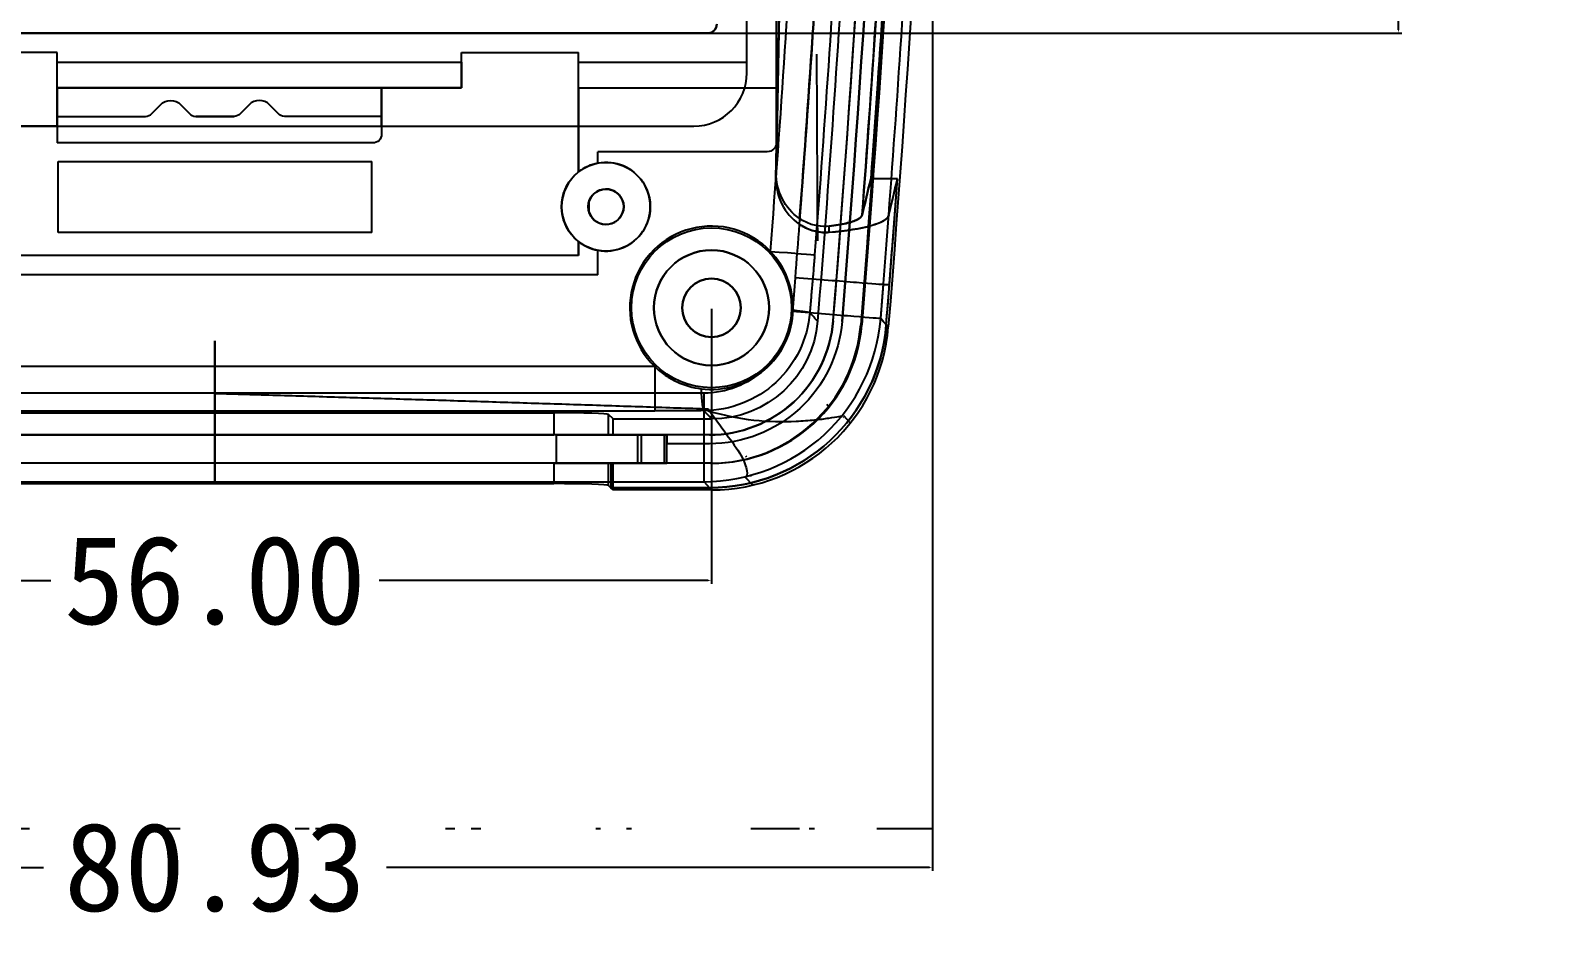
# Model space of a CAD drawing. Header units: inches. Extents: x -850 to 339, y -315 to 884.
# Drawn here: x 171.3 to 257, y -5.5 to 45 of the extents above; entities that cross this region are included whole.
import ezdxf

# ---------------------------------------------------------------- set-up
doc = ezdxf.new("R2010")
doc.units = ezdxf.units.IN
doc.header["$MEASUREMENT"] = 0
for name, color, linetype, true_color in [('200', 7, 'Continuous', 0xffffff), ('AUXIL$14', 7, 'Continuous', 0xffffff), ('AUXIL$9', 7, 'Continuous', 0xffffff), ('ORTHO$15', 7, 'Continuous', 0xffffff), ('ORTHO$2', 7, 'Continuous', 0xffffff), ('ORTHO$3', 7, 'Continuous', 0xffffff), ('ORTHO$5', 7, 'Continuous', 0xffffff), ('ORTHO$6', 7, 'Continuous', 0xffffff), ('SX$17', 7, 'Continuous', 0xffffff)]:
    doc.layers.add(name, color=color, linetype=linetype, true_color=true_color)
doc.dimstyles.get("Standard").update_dxf_attribs({"dimtxt": 5, "dimasz": 0.18, "dimexe": 0.18, "dimexo": 0.0625, "dimgap": 0.09, "dimtad": 0, "dimtih": 1, "dimtoh": 1, "dimzin": 0, "dimdsep": 46, "dimtxsty": 'Standard', "dimcen": 0.09, "dimclrt": 3, "dimadec": 0, "dimazin": 0, "dimtfac": 1, "dimtofl": 0, "dimtmove": 0, "dimatfit": 3, "dimfxl": 0, "dimtolj": 1, "dimtzin": 0, "dimarcsym": 0})
pattern_1 = [(45, (181.6946, 0), (-4.2426, 4.2426), [])]

# ---------------------------------------------------------------- blocks, each defined once
blk = doc.blocks.new('*D27')
at = {"color": 0, "lineweight": -2}
for p, q in [((153.695, 29.313), (153.695, 13.806)), ((209.695, 29.313), (209.695, 13.806)), ((153.875, 13.986), (172.438, 13.986)), ((209.515, 13.986), (190.951, 13.986))]:
    blk.add_line(p, q, dxfattribs=at)
at = {"color": 0}
for points in [[(153.875, 14.016), (153.875, 13.956), (153.695, 13.986)], [(209.515, 14.016), (209.515, 13.956), (209.695, 13.986)]]:
    blk.add_solid(points, dxfattribs=at)
at = {"layer": 'Defpoints', "color": 0}
for p in [(153.695, 29.376, -1.5), (209.695, 29.376, -1.5), (209.695, 13.986)]:
    blk.add_point(p, dxfattribs=at)
at = {"color": 3, "insert": (181.695, 13.986), "char_height": 5, "attachment_point": 5}
blk.add_mtext('\\A1;56.00', dxfattribs=at)
blk = doc.blocks.new('*D29')
at = {"color": 0, "lineweight": -2}
for p, q in [((181.632, 222.824), (116.215, 222.824)), ((116.395, 222.644), (116.395, 123.728)), ((116.395, 19.632), (116.395, 118.548)), ((181.632, 19.452), (116.215, 19.452))]:
    blk.add_line(p, q, dxfattribs=at)
at = {"color": 0}
for points in [[(116.365, 222.644), (116.425, 222.644), (116.395, 222.824)], [(116.365, 19.632), (116.425, 19.632), (116.395, 19.452)]]:
    blk.add_solid(points, dxfattribs=at)
at = {"layer": 'Defpoints', "color": 0}
for p in [(181.695, 222.824, 8.3), (116.395, 19.452), (181.695, 19.452, -10.1)]:
    blk.add_point(p, dxfattribs=at)
at = {"color": 3, "insert": (116.395, 121.138), "char_height": 5, "attachment_point": 5}
blk.add_mtext('\\A1;203.37', dxfattribs=at)
blk = doc.blocks.new('*D30')
at = {"color": 0, "lineweight": -2}
for p, q in [((141.228, 91.127), (141.228, -2.383)), ((222.162, 91.127), (222.162, -2.383)), ((141.408, -2.203), (172.021, -2.203)), ((221.982, -2.203), (191.368, -2.203))]:
    blk.add_line(p, q, dxfattribs=at)
at = {"color": 0}
for points in [[(141.408, -2.173), (141.408, -2.233), (141.228, -2.203)], [(221.982, -2.173), (221.982, -2.233), (222.162, -2.203)]]:
    blk.add_solid(points, dxfattribs=at)
at = {"layer": 'Defpoints', "color": 0}
for p in [(141.228, 91.189, 11.931), (222.162, 91.189, 11.931), (222.162, -2.203)]:
    blk.add_point(p, dxfattribs=at)
at = {"color": 3, "insert": (181.695, -2.203), "char_height": 5, "attachment_point": 5}
blk.add_mtext('\\A1;80.93', dxfattribs=at)
blk = doc.blocks.new('*D32')
at = {"color": 0, "lineweight": -2}
for p, q in [((202.807, 124.676), (248.623, 124.676)), ((248.443, 124.496), (248.443, 87.366)), ((248.443, 45.056), (248.443, 82.186)), ((206.456, 44.876), (248.623, 44.876))]:
    blk.add_line(p, q, dxfattribs=at)
at = {"color": 0}
for points in [[(248.413, 124.496), (248.473, 124.496), (248.443, 124.676)], [(248.413, 45.056), (248.473, 45.056), (248.443, 44.876)]]:
    blk.add_solid(points, dxfattribs=at)
at = {"layer": 'Defpoints', "color": 0}
for p in [(202.745, 124.676, -14.1), (206.393, 44.876, -11.5), (248.443, 44.876)]:
    blk.add_point(p, dxfattribs=at)
at = {"color": 3, "insert": (248.443, 84.776), "char_height": 5, "attachment_point": 5}
blk.add_mtext('\\A1;79.80', dxfattribs=at)

msp = doc.modelspace()

# ---------------------------------------------------------------- hatches: boundary and pattern name
at = {"layer": 'SX$17', "extrusion": (0, -1, 0)}
h = msp.add_hatch(dxfattribs=at)
h.set_pattern_fill('ANSI31', scale=6, angle=45, style=0, pattern_type=0)
h.set_pattern_definition(pattern_1)
edge = h.paths.add_edge_path(flags=0)
edge.add_spline(control_points=[(220.943, 0), (220.909, 0.993), (220.874, 1.987), (220.839, 2.98), (220.804, 3.991), (220.769, 5.001), (220.733, 6.012), (220.665, 7.973), (220.596, 9.935), (220.528, 11.896)], knot_values=[0, 0, 0, 0, 0.250501, 0.250501, 0.250501, 0.505402, 0.505402, 0.505402, 1, 1, 1, 1], degree=3, periodic=0)
edge.add_line((220.528, 11.896), (220.528, 11.886))
edge.add_spline(control_points=[(220.528, 11.886), (220.514, 12.277), (220.433, 12.672), (220.29, 13.036), (220.148, 13.401), (219.941, 13.747), (219.685, 14.044), (219.43, 14.341), (219.12, 14.598), (218.781, 14.794), (218.442, 14.99), (218.064, 15.13), (217.679, 15.203), (217.527, 15.231), (217.374, 15.25), (217.22, 15.258)], knot_values=[0, 0, 0, 0, 0.227821, 0.227821, 0.227821, 0.45564, 0.45564, 0.45564, 0.683489, 0.683489, 0.683489, 0.911396, 0.911396, 0.911396, 1, 1, 1, 1], degree=3, periodic=0)
edge.add_line((217.22, 15.258), (217.215, 15.259))
edge.add_arc((181.695, -654.429), 670.629, 86.963889, 87.181866)
edge.add_line((214.667, 15.389), (214.667, 16.891))
edge.add_arc((181.695, -654.429), 672.129, 87.18816, 87.435624)
edge.add_line((211.767, 17.027), (210.066, 15))
edge.add_line((210.066, 15), (153.323, 15))
edge.add_line((153.323, 15), (151.622, 17.027))
edge.add_arc((181.695, -654.429), 672.129, 92.564376, 92.81184)
edge.add_line((148.723, 16.891), (148.723, 15.389))
edge.add_arc((181.695, -654.429), 670.629, 92.818134, 93.036106)
edge.add_line((146.175, 15.259), (146.175, 15.259))
edge.add_spline(control_points=[(146.175, 15.259), (145.783, 15.238), (145.39, 15.149), (145.028, 15), (144.665, 14.851), (144.323, 14.637), (144.031, 14.377), (143.738, 14.116), (143.487, 13.801), (143.297, 13.458), (143.107, 13.116), (142.974, 12.735), (142.908, 12.349), (142.882, 12.196), (142.867, 12.041), (142.861, 11.886)], knot_values=[0, 0, 0, 0, 0.227738, 0.227738, 0.227738, 0.455478, 0.455478, 0.455478, 0.683192, 0.683192, 0.683192, 0.910851, 0.910851, 0.910851, 1, 1, 1, 1], degree=3, periodic=0)
edge.add_line((142.861, 11.886), (142.861, 11.886))
edge.add_spline(control_points=[(142.861, 11.886), (142.723, 7.924), (142.584, 3.962), (142.446, 0)], knot_values=[0, 0, 0, 0, 1, 1, 1, 1], degree=3, periodic=0)
edge.add_line((142.647, 0), (142.446, 0))
edge.add_spline(control_points=[(142.647, 0), (142.627, -0.567), (142.607, -1.133), (142.587, -1.7)], knot_values=[0, 0, 0, 0, 1, 1, 1, 1], degree=3, periodic=0)
edge.add_line((143.889, -1.7), (142.587, -1.7))
edge.add_spline(control_points=[(143.889, -1.7), (143.914, -0.967), (143.94, -0.234), (143.965, 0.498)], knot_values=[0, 0, 0, 0, 1, 1, 1, 1], degree=3, periodic=0)
edge.add_line((143.965, 0.498), (143.97, 0.504))
edge.add_spline(control_points=[(143.97, 0.504), (144.119, 4.768), (144.267, 9.031), (144.416, 13.294)], knot_values=[0, 0, 0, 0, 1, 1, 1, 1], degree=3, periodic=0)
edge.add_line((144.416, 13.294), (144.416, 13.294))
edge.add_spline(control_points=[(144.416, 13.294), (144.422, 13.462), (144.457, 13.631), (144.518, 13.788), (144.579, 13.944), (144.668, 14.092), (144.777, 14.219), (144.887, 14.347), (145.019, 14.457), (145.165, 14.541), (145.31, 14.625), (145.472, 14.685), (145.637, 14.716), (145.704, 14.729), (145.771, 14.736), (145.839, 14.74)], knot_values=[0, 0, 0, 0, 0.227353, 0.227353, 0.227353, 0.454705, 0.454705, 0.454705, 0.68208, 0.68208, 0.68208, 0.909501, 0.909501, 0.909501, 1, 1, 1, 1], degree=3, periodic=0)
edge.add_arc((181.695, -654.429), 670.129, 92.648789, 93.067149)
edge.add_line((152.391, 13), (150.726, 14.984))
edge.add_line((210.999, 13), (152.391, 13))
edge.add_line((212.664, 14.984), (210.999, 13))
edge.add_arc((181.695, -654.429), 670.129, 86.932851, 87.351211)
edge.add_spline(control_points=[(217.551, 14.74), (217.717, 14.731), (217.885, 14.694), (218.039, 14.631), (218.199, 14.566), (218.35, 14.472), (218.478, 14.356), (218.603, 14.244), (218.71, 14.108), (218.791, 13.961), (218.871, 13.814), (218.927, 13.65), (218.954, 13.485), (218.965, 13.422), (218.971, 13.358), (218.973, 13.294)], knot_values=[0, 0, 0, 0, 0.226029, 0.226029, 0.226029, 0.460047, 0.460047, 0.460047, 0.68742, 0.68742, 0.68742, 0.914747, 0.914747, 0.914747, 1, 1, 1, 1], degree=3, periodic=0)
edge.add_line((218.973, 13.294), (218.973, 13.299))
edge.add_spline(control_points=[(218.973, 13.299), (219.047, 11.166), (219.122, 9.033), (219.196, 6.9), (219.271, 4.767), (219.345, 2.633), (219.42, 0.5)], knot_values=[0, 0, 0, 0, 0.49997, 0.49997, 0.49997, 1, 1, 1, 1], degree=3, periodic=0)
edge.add_line((219.42, 0.5), (219.424, 0.498))
edge.add_spline(control_points=[(219.424, 0.498), (219.449, -0.234), (219.475, -0.967), (219.501, -1.7)], knot_values=[0, 0, 0, 0, 1, 1, 1, 1], degree=3, periodic=0)
edge.add_line((220.802, -1.7), (219.501, -1.7))
edge.add_spline(control_points=[(220.802, -1.7), (220.782, -1.133), (220.762, -0.567), (220.742, 0)], knot_values=[0, 0, 0, 0, 1, 1, 1, 1], degree=3, periodic=0)
edge.add_line((220.943, 0), (220.742, 0))
h = msp.add_hatch(dxfattribs=at)
h.set_pattern_fill('ANSI31', scale=6, angle=45, style=0, pattern_type=0)
h.set_pattern_definition(pattern_1)
edge = h.paths.add_edge_path(flags=0)
edge.add_spline(control_points=[(222.026, 11.94), (222.16, 8.127), (222.293, 4.313), (222.426, 0.5)], knot_values=[0, 0, 0, 0, 1, 1, 1, 1], degree=3, periodic=0)
edge.add_line((222.026, 11.94), (222.027, 11.938))
edge.add_spline(control_points=[(222.027, 11.938), (221.984, 13.182), (221.465, 14.382), (219.735, 16.146), (218.543, 16.689), (217.299, 16.756)], knot_values=[0, 0, 0, 0, 0.5, 0.5, 1, 1, 1, 1], degree=3, periodic=0)
edge.add_arc((181.695, -654.429), 672.129, 86.963465, 87.18816)
edge.add_line((214.667, 15.389), (214.667, 16.891))
edge.add_arc((181.695, -654.429), 670.629, 86.963894, 87.181866)
edge.add_line((217.215, 15.259), (217.215, 15.259))
edge.add_spline(control_points=[(217.215, 15.259), (217.606, 15.238), (217.999, 15.149), (218.362, 15), (218.724, 14.851), (219.066, 14.637), (219.358, 14.377), (219.651, 14.116), (219.903, 13.801), (220.092, 13.458), (220.282, 13.116), (220.415, 12.735), (220.481, 12.349), (220.507, 12.196), (220.523, 12.041), (220.528, 11.886)], knot_values=[0, 0, 0, 0, 0.227738, 0.227738, 0.227738, 0.455478, 0.455478, 0.455478, 0.683192, 0.683192, 0.683192, 0.910851, 0.910851, 0.910851, 1, 1, 1, 1], degree=3, periodic=0)
edge.add_line((220.528, 11.886), (220.528, 11.886))
edge.add_spline(control_points=[(220.528, 11.886), (220.561, 10.939), (220.594, 9.992), (220.627, 9.044), (220.663, 8.034), (220.698, 7.023), (220.733, 6.012), (220.803, 4.008), (220.873, 2.004), (220.943, 0)], knot_values=[0, 0, 0, 0, 0.239059, 0.239059, 0.239059, 0.494174, 0.494174, 0.494174, 1, 1, 1, 1], degree=3, periodic=0)
edge.add_line((221.943, 0), (220.943, 0))
edge.add_spline(control_points=[(221.943, 0), (221.938, 0.167), (221.932, 0.333), (221.926, 0.5)], knot_values=[0, 0, 0, 0, 1, 1, 1, 1], degree=3, periodic=0)
edge.add_line((222.426, 0.5), (221.926, 0.5))

# ---------------------------------------------------------------- linework, layer by layer
at = {"layer": '200', "color": 9}
for p, q in [((215.088, 126.164, -18.1), (213.334, 36.693, -18.1)), ((215.088, 126.164, -16.6), (213.341, 37.012, -16.6)), ((213.345, 126.176, -12.5), (213.345, 41.776, -12.5)), ((213.345, 126.176, -15.5), (213.345, 38.676, -15.5)), ((211.695, 43.226, -14.1), (211.695, 121.676, -14.1)), ((211.695, 42.626, -18.1), (211.695, 121.676, -18.1)), ((209.495, 44.876, -11.5), (153.895, 44.876, -11.5)), ((153.895, 44.876, -12.5), (209.495, 44.876, -12.5)), ((209.495, 44.876, -11.5), (209.495, 44.876, -12.5)), ((172.795, 43.776, -12.5), (166.195, 43.776, -12.5)), ((172.795, 43.776, -14.1), (166.195, 43.776, -14.1)), ((172.795, 43.776, -12.5), (172.795, 43.776, -14.1)), ((172.795, 41.776, -12.5), (172.795, 43.776, -12.5)), ((172.795, 43.226, -14.1), (172.795, 43.776, -14.1)), ((195.595, 43.226, -14.1), (195.595, 43.776, -14.1)), ((195.595, 43.776, -14.1), (202.195, 43.776, -14.1)), ((195.595, 43.776, -12.5), (195.595, 43.776, -14.1)), ((195.595, 43.776, -12.5), (202.195, 43.776, -12.5)), ((195.595, 41.776, -12.5), (195.595, 43.776, -12.5)), ((202.195, 43.776, -12.5), (202.195, 43.776, -14.1)), ((202.195, 41.776, -12.5), (202.195, 43.776, -12.5)), ((202.195, 43.226, -14.1), (202.195, 43.776, -14.1)), ((172.795, 43.226, -14.1), (172.795, 43.226, -16.1)), ((172.795, 43.226, -14.1), (195.595, 43.226, -14.1)), ((172.795, 43.226, -16.1), (195.595, 43.226, -16.1)), ((172.795, 39.626, -16.1), (172.795, 43.226, -16.1)), ((195.595, 43.226, -14.1), (195.595, 43.226, -16.1)), ((195.595, 43.226, -16.1), (195.595, 41.776, -16.1)), ((202.195, 43.226, -14.1), (211.695, 43.226, -14.1)), ((202.195, 39.626, -16.1), (202.195, 43.226, -16.1)), ((202.195, 43.226, -16.1), (211.695, 43.226, -16.1)), ((202.195, 43.226, -14.1), (202.195, 43.226, -16.1)), ((211.695, 42.626, -16.1), (211.695, 43.226, -16.1)), ((211.695, 43.226, -14.1), (211.695, 43.226, -16.1)), ((211.695, 42.626, -16.1), (211.695, 42.626, -18.1)), ((172.795, 41.776, -12.5), (172.795, 41.776, -13.3)), ((172.795, 41.776, -13.3), (172.795, 40.176, -13.3)), ((191.095, 41.776, -13.3), (172.795, 41.776, -13.3)), ((172.795, 41.776, -12.5), (195.595, 41.776, -12.5)), ((191.095, 41.776, -13.3), (191.095, 40.176, -13.3)), ((191.095, 39.626, -16.1), (191.095, 41.776, -16.1)), ((191.095, 41.776, -13.3), (191.095, 41.776, -16.1)), ((195.595, 41.776, -16.1), (191.095, 41.776, -16.1)), ((195.595, 41.776, -12.5), (195.595, 41.776, -16.1)), ((202.195, 41.776, -13.3), (202.195, 37.037, -13.3)), ((202.195, 41.776, -12.5), (202.195, 41.776, -13.3)), ((202.195, 41.776, -13.3), (213.345, 41.776, -13.3)), ((202.195, 41.776, -12.5), (213.345, 41.776, -12.5)), ((213.345, 41.776, -13.3), (213.345, 38.676, -13.3)), ((213.345, 41.776, -12.5), (213.345, 41.776, -13.3)), ((178.138, 40.33, -13.3), (178.617, 40.83, -13.3)), ((178.138, 40.33, -14.65), (178.617, 40.83, -14.65)), ((178.138, 40.33, -13.3), (178.138, 40.33, -14.65)), ((178.617, 40.83, -13.3), (178.617, 40.83, -14.65)), ((179.772, 40.83, -13.3), (180.252, 40.33, -13.3)), ((179.772, 40.83, -13.3), (179.772, 40.83, -14.65)), ((179.772, 40.83, -14.65), (180.252, 40.33, -14.65)), ((180.252, 40.33, -13.3), (180.252, 40.33, -14.65)), ((183.617, 40.83, -14.65), (183.138, 40.33, -14.65)), ((183.617, 40.83, -13.3), (183.138, 40.33, -13.3)), ((183.138, 40.33, -13.3), (183.138, 40.33, -14.65)), ((183.617, 40.83, -13.3), (183.617, 40.83, -14.65)), ((185.252, 40.33, -14.65), (184.772, 40.83, -14.65)), ((184.772, 40.83, -13.3), (184.772, 40.83, -14.65)), ((185.252, 40.33, -13.3), (184.772, 40.83, -13.3)), ((185.252, 40.33, -13.3), (185.252, 40.33, -14.65)), ((172.795, 39.626, -15.5), (161.695, 39.626, -15.5)), ((166.445, 39.626, -18.1), (208.695, 39.626, -18.1)), ((172.795, 40.176, -14.65), (172.795, 38.676, -14.65)), ((172.795, 40.176, -13.3), (177.777, 40.176, -13.3)), ((172.795, 40.176, -13.3), (172.795, 40.176, -14.65)), ((172.795, 40.176, -14.65), (177.777, 40.176, -14.65)), ((172.795, 39.626, -15.5), (172.795, 38.676, -15.5)), ((172.795, 39.626, -16.1), (191.095, 39.626, -16.1)), ((172.795, 39.626, -15.5), (172.795, 39.626, -16.1)), ((177.777, 40.176, -13.3), (177.777, 40.176, -14.65)), ((180.612, 40.176, -14.65), (182.777, 40.176, -14.65)), ((180.612, 40.176, -13.3), (180.612, 40.176, -14.65)), ((182.777, 40.176, -13.3), (180.612, 40.176, -13.3)), ((182.777, 40.176, -13.3), (182.777, 40.176, -14.65)), ((185.612, 40.176, -13.3), (185.612, 40.176, -14.65)), ((191.095, 40.176, -13.3), (185.612, 40.176, -13.3)), ((191.095, 40.176, -14.65), (185.612, 40.176, -14.65)), ((191.095, 40.176, -14.65), (191.095, 39.176, -14.65)), ((191.095, 40.176, -13.3), (191.095, 40.176, -14.65)), ((191.095, 39.626, -15.5), (191.095, 39.626, -16.1)), ((191.095, 39.626, -15.5), (191.095, 39.176, -15.5)), ((191.095, 39.626, -15.5), (202.195, 39.626, -15.5)), ((202.195, 37.037, -15.5), (202.195, 39.626, -15.5)), ((202.195, 39.626, -16.1), (208.695, 39.626, -16.1)), ((202.195, 39.626, -15.5), (202.195, 39.626, -16.1)), ((208.695, 39.626, -16.1), (208.695, 39.626, -18.1)), ((172.795, 38.676, -14.65), (172.795, 38.676, -15.5)), ((190.595, 38.676, -14.65), (172.795, 38.676, -14.65)), ((190.595, 38.676, -15.5), (172.795, 38.676, -15.5)), ((190.595, 38.676, -14.65), (190.595, 38.676, -15.5)), ((191.095, 39.176, -14.65), (191.095, 39.176, -15.5)), ((213.345, 38.676, -13.3), (213.345, 38.676, -15.5)), ((203.295, 37.535, -13.3), (203.295, 38.176, -13.3)), ((203.295, 38.176, -13.3), (203.295, 38.176, -15.5)), ((212.845, 38.176, -13.3), (203.295, 38.176, -13.3)), ((203.295, 37.535, -15.5), (203.295, 38.176, -15.5)), ((212.845, 38.176, -15.5), (203.295, 38.176, -15.5)), ((212.845, 38.176, -13.3), (212.845, 38.176, -15.5)), ((172.845, 37.626, -18.1), (190.545, 37.626, -18.1)), ((172.845, 37.626, -15.5), (172.845, 37.626, -18.1)), ((172.845, 37.626, -15.5), (190.545, 37.626, -15.5)), ((172.845, 33.626, -15.5), (172.845, 37.626, -15.5)), ((172.845, 33.626, -18.1), (172.845, 37.626, -18.1)), ((190.545, 37.626, -15.5), (190.545, 37.626, -18.1)), ((190.545, 33.626, -15.5), (190.545, 37.626, -15.5)), ((190.545, 33.626, -18.1), (190.545, 37.626, -18.1)), ((202.195, 37.037, -15.5), (202.195, 37.037, -13.3)), ((203.295, 37.535, -15.5), (203.295, 37.535, -13.3)), ((213.341, 37.012, -16.6), (213.334, 36.693, -18.1)), ((220.186, 36.649, -3.6), (218.679, 36.649, -3.6)), ((219.694, 34.593, -13.275), (220.188, 36.649, -3.6)), ((219.735, 30.676, -3.6), (220.188, 36.649, -3.6)), ((202.795, 35.388, -15.5), (202.795, 35.388, -13.3)), ((202.795, 34.764, -15.5), (202.795, 35.388, -15.5)), ((202.795, 34.764, -13.3), (202.795, 35.388, -13.3)), ((202.795, 34.764, -13.3), (202.795, 34.764, -15.5)), ((190.545, 33.626, -15.5), (172.845, 33.626, -15.5)), ((190.545, 33.626, -18.1), (172.845, 33.626, -18.1)), ((172.845, 33.626, -15.5), (172.845, 33.626, -18.1)), ((190.545, 33.626, -15.5), (190.545, 33.626, -18.1)), ((216.333, 33.632, -17.795), (216.339, 33.98, -16.16)), ((202.195, 33.114, -13.3), (202.195, 33.114, -15.5)), ((202.195, 32.326, -15.5), (202.195, 33.114, -15.5)), ((202.195, 33.114, -13.3), (202.195, 32.326, -13.3)), ((203.295, 31.226, -15.5), (203.295, 32.617, -15.5)), ((203.295, 32.617, -13.3), (203.295, 32.617, -15.5)), ((203.295, 31.226, -13.3), (203.295, 32.617, -13.3)), ((202.195, 32.326, -13.3), (161.695, 32.326, -13.3)), ((202.195, 32.326, -15.5), (161.695, 32.326, -15.5)), ((202.195, 32.326, -13.3), (202.195, 32.326, -15.5)), ((203.295, 31.226, -15.5), (161.095, 31.226, -15.5)), ((203.295, 31.226, -13.3), (161.095, 31.226, -13.3)), ((203.295, 31.226, -13.3), (203.295, 31.226, -15.5)), ((219.554, 28.421, -3.6), (219.732, 30.676, -3.6)), ((216.563, 28.643), (216.563, 28.643, -1.8)), ((217.061, 28.603, -1.8), (217.061, 28.603, -3.6)), ((206.5, 26.057, -15.5), (156.889, 26.057, -15.5)), ((209.279, 24.56, -18.1), (154.11, 24.56, -18.1)), ((156.889, 23.559, -13.087), (206.5, 23.559, -13.087)), ((162.591, 23.454, -10.1), (200.798, 23.454, -10.1)), ((200.798, 23.454, -10.1), (200.798, 22.202, -10.1)), ((203.896, 22.202, -7.108), (203.896, 23.35, -7.108)), ((204.145, 23.102), (203.896, 23.35, -7.108)), ((204.145, 22.202), (204.145, 23.102)), ((204.145, 23.102), (209.703, 23.102)), ((200.953, 22.202, -13.2), (162.436, 22.202, -13.2)), ((162.591, 22.202, -10.1), (200.798, 22.202, -10.1)), ((200.953, 20.599, -13.2), (200.953, 22.202, -13.2)), ((203.896, 22.202, -7.108), (204.145, 22.202)), ((209.581, 22.202), (204.145, 22.202)), ((207.05, 20.599, -7.313), (207.05, 22.202, -7.313)), ((207.05, 22.202, -7.313), (207.179, 22.202, -3.6)), ((209.581, 22.202, -1.8), (207.179, 22.202, -1.8)), ((207.179, 21.702, -1.8), (207.179, 22.202, -1.8)), ((207.179, 22.202, -3.6), (207.179, 21.702, -3.6)), ((207.179, 22.202, -3.6), (207.179, 22.202, -1.8)), ((209.581, 21.702, -3.6), (207.179, 21.702, -3.6)), ((207.179, 20.599, -3.6), (207.179, 21.702, -3.6)), ((207.179, 21.702, -3.6), (207.179, 21.702, -1.8)), ((209.581, 21.702, -1.8), (207.179, 21.702, -1.8)), ((209.581, 22.202, -1.8), (209.581, 22.202)), ((209.581, 21.702, -3.6), (209.581, 21.702, -1.8)), ((200.953, 20.599, -13.2), (162.436, 20.599, -13.2)), ((200.798, 20.599, -10.1), (162.591, 20.599, -10.1)), ((200.798, 20.599, -10.1), (200.798, 19.452, -10.1)), ((203.896, 19.348, -7.108), (203.896, 20.599, -7.108)), ((203.896, 20.599, -7.108), (204.019, 20.599, -3.6)), ((204.019, 20.599, -3.6), (204.019, 19.225, -3.6)), ((207.179, 20.599, -3.6), (204.019, 20.599, -3.6)), ((207.05, 20.599, -7.313), (207.179, 20.599, -3.6)), ((154.11, 19.563, -13.274), (209.279, 19.563, -13.274)), ((162.591, 19.452, -10.1), (200.798, 19.452, -10.1)), ((204.019, 19.225, -3.6), (203.896, 19.348, -7.108)), ((209.591, 19.225, -3.6), (204.019, 19.225, -3.6)), ((209.279, 19.563, -13.274), (209.591, 19.225, -3.6))]:
    msp.add_line(p, q, dxfattribs=at)
at = {"layer": '200', "color": 30}
for p, q in [((213.334, 36.693, -18.1), (215.088, 126.164, -18.1)), ((213.341, 37.012, -16.6), (215.088, 126.164, -16.6)), ((213.341, 37.012, -16.6), (213.334, 36.693, -18.1)), ((220.184, 36.649, -3.6), (218.679, 36.649, -3.6)), ((216.333, 33.632, -17.795), (216.339, 33.98, -16.16)), ((217.061, 28.603, -1.8), (217.061, 28.603, -3.6)), ((200.953, 22.202, -13.2), (162.436, 22.202, -13.2)), ((200.953, 22.202, -11.7), (162.436, 22.202, -11.7)), ((200.953, 20.599, -13.2), (200.953, 22.202, -13.2)), ((200.953, 20.599, -11.7), (200.953, 22.202, -11.7)), ((205.551, 20.599, -7.261), (205.551, 22.202, -7.261)), ((205.551, 22.202, -7.261), (205.741, 22.202, -1.8)), ((205.741, 20.599, -1.8), (205.741, 22.202, -1.8)), ((207.179, 22.202, -1.8), (205.741, 22.202, -1.8)), ((207.05, 22.202, -7.313), (207.179, 22.202, -3.6)), ((207.05, 20.599, -7.313), (207.05, 22.202, -7.313)), ((207.179, 22.202, -3.6), (207.179, 22.202, -1.8)), ((207.179, 22.202, -3.6), (207.179, 21.702, -3.6)), ((207.179, 21.702, -1.8), (207.179, 22.202, -1.8)), ((209.581, 21.702, -3.6), (207.179, 21.702, -3.6)), ((207.179, 21.702, -3.6), (207.179, 21.702, -1.8)), ((209.581, 21.702, -1.8), (207.179, 21.702, -1.8)), ((207.179, 20.599, -3.6), (207.179, 21.702, -3.6)), ((209.581, 21.702, -3.6), (209.581, 21.702, -1.8)), ((200.953, 20.599, -11.7), (162.436, 20.599, -11.7)), ((200.953, 20.599, -13.2), (162.436, 20.599, -13.2)), ((204.019, 20.599, -3.6), (204.019, 19.225, -3.6)), ((204.019, 20.599, -3.6), (204.145, 20.599)), ((205.678, 20.599, -3.6), (204.019, 20.599, -3.6)), ((204.145, 19.099), (204.145, 20.599)), ((209.695, 20.599), (204.145, 20.599)), ((205.551, 20.599, -7.261), (205.678, 20.599, -3.6)), ((205.678, 20.599, -3.6), (205.741, 20.599, -1.8)), ((207.179, 20.599, -3.6), (205.678, 20.599, -3.6)), ((209.632, 20.599, -1.8), (205.741, 20.599, -1.8)), ((207.05, 20.599, -7.313), (207.179, 20.599, -3.6)), ((209.695, 20.599, 0), (209.632, 20.599, -1.8)), ((204.145, 19.099), (204.019, 19.225, -3.6)), ((204.019, 19.225, -3.6), (209.591, 19.225, -3.6)), ((209.707, 19.099), (204.145, 19.099)), ((209.591, 19.225, -3.6), (209.707, 19.099, 0))]:
    msp.add_line(p, q, dxfattribs=at)
at = {"layer": '200', "color": 9}
for centre, radius in [((203.745, 35.076, -10.7), 2.5), ((203.745, 35.076, -10.7), 1), ((209.695, 29.376, -4.4), 4.51), ((209.695, 29.376, -1.5), 3.25), ((209.695, 29.376, -6.1), 1.65)]:
    msp.add_circle(centre, radius, dxfattribs=at)
at = {"layer": '200', "color": 9, "extrusion": (0, 0, -1)}
for centre, radius in [((-209.695, 29.376, 18.1), 3.25), ((-209.695, 29.376, 4.4), 3.25), ((-209.695, 29.376, 6.1), 3.25), ((-209.695, 29.376, 1.5), 1.65)]:
    msp.add_circle(centre, radius, dxfattribs=at)
at = {"layer": '200', "color": 9}
for centre, radius, start, end in [((209.495, 45.376, -11.5), 0.5, 270, 0), ((208.695, 42.626, -16.1), 3, 270, 0), ((208.695, 42.626, -18.1), 3, 270, 0), ((177.777, 40.676, -13.3), 0.5, 270, 316.18584), ((177.777, 40.676, -14.65), 0.5, 270, 316.18584), ((180.612, 40.676, -13.3), 0.5, 223.81416, 270), ((180.612, 40.676, -14.65), 0.5, 223.81416, 270), ((184.195, 40.276, -14.65), 0.8, 43.81416, 136.18584), ((184.195, 40.276, -13.3), 0.8, 43.81416, 136.18584), ((203.745, 35.076, -15.5), 2.5, 128.31613, 231.68387), ((203.745, 35.076, -13.3), 2.5, 100.36976, 128.31613), ((203.745, 35.076, -15.5), 2.5, 259.63024, 100.36976), ((203.745, 35.076, -15.5), 1, 198.19487, 161.80513), ((203.745, 35.076, -13.3), 1, 161.80513, 198.19487), ((209.695, 29.376, -15.5), 4.606, 43.69627, 226.09166), ((203.745, 35.076, -13.3), 2.5, 231.68387, 259.63024)]:
    msp.add_arc(centre, radius, start, end, dxfattribs=at)
at = {"layer": '200', "color": 9, "extrusion": (0, 0, -1)}
for centre, radius, start, end in [((-209.495, 45.376, 12.5), 0.5, 180, 270), ((-179.195, 40.276, 13.3), 0.8, 43.81416, 136.18584), ((-179.195, 40.276, 14.65), 0.8, 43.81416, 136.18584), ((-182.777, 40.676, 14.65), 0.5, 223.81416, 270), ((-182.777, 40.676, 13.3), 0.5, 223.81416, 270), ((-185.612, 40.676, 14.65), 0.5, 270, 316.18584), ((-185.612, 40.676, 13.3), 0.5, 270, 316.18584), ((-190.595, 39.176, 14.65), 0.5, 180, 270), ((-190.595, 39.176, 15.5), 0.5, 180, 270), ((-212.845, 38.676, 13.3), 0.5, 180, 270), ((-212.845, 38.676, 15.5), 0.5, 180, 270)]:
    msp.add_arc(centre, radius, start, end, dxfattribs=at)
at = {"layer": '200', "color": 9, "extrusion": (-0.076943, -0.997036, 4.29837e-15)}
msp.add_arc((209.889, -13, -48.853), 2.5, 270, 358, dxfattribs=at)
at = {"layer": '200', "color": 9, "extrusion": (-0.080981, -0.995775, -0.043288)}
msp.add_arc((209.676, -15.536, -45.815), 2.5, 308.2438, 357.99812, dxfattribs=at)
at = {"layer": '200', "color": 9, "extrusion": (-1, 0, 0)}
msp.add_arc((-26.057, -13, -206.5), 2.5, 270, 358, dxfattribs=at)
at = {"layer": '200', "color": 9, "extrusion": (-0.997046, -0.002681, 0.076766)}
msp.add_arc((-25.507, 2.761, -209.746), 2.5, 300.31421, 357.99408, dxfattribs=at)
at = {"layer": '200', "color": 9, "extrusion": (1, 0, 6.12303e-17)}
msp.add_arc((24.56, -13.1, 209.279), 5, 181.99986, 270, dxfattribs=at)
at = {"layer": '200', "color": 9, "extrusion": (0, 1, 0)}
msp.add_arc((-200.798, -7, 22.202), 3.1, 182, 270, dxfattribs=at)
at = {"layer": '200', "color": 9, "extrusion": (0, -1, 0)}
for centre, radius in [((200.953, -7.1, -22.202), 6.1), ((200.798, -7, -20.599), 3.1), ((200.953, -7.1, -20.599), 6.1)]:
    msp.add_arc(centre, radius, 270, 358, dxfattribs=at)
at = {"layer": '200', "color": 30, "extrusion": (0, 1, 0)}
for centre in [(-200.953, -7.1, 22.202), (-200.953, -7.1, 20.599)]:
    msp.add_arc(centre, 4.6, 182, 270, dxfattribs=at)
at = {"layer": '200', "color": 30, "extrusion": (0, -1, 0)}
for centre in [(200.953, -7.1, -22.202), (200.953, -7.1, -20.599)]:
    msp.add_arc(centre, 6.1, 270, 358, dxfattribs=at)
at = {"layer": '200', "color": 9, "extrusion": (0, 0, -1)}
for centre, major_axis, ratio, start_param, end_param in [((216.34, 36.953, -16.6), (-0.06, -3.066), 0.978139, 0.571186, 1.570796), ((209.696, 29.105), (4.075, -4.413), 0.998872, 5.538557, 7.028258)]:
    msp.add_ellipse(centre, major_axis=major_axis, ratio=ratio, start_param=start_param, end_param=end_param, dxfattribs=at)
at = {"layer": '200', "color": 30, "extrusion": (0, 0, -1)}
for centre, major_axis, ratio, start_param, end_param in [((216.34, 36.953, -16.6), (-0.06, -3.066), 0.978139, 0.571186, 1.570796), ((209.58, 29.231, -3.6), (6.792, -7.355), 0.998872, 5.538413, 7.028194)]:
    msp.add_ellipse(centre, major_axis=major_axis, ratio=ratio, start_param=start_param, end_param=end_param, dxfattribs=at)
at = {"layer": '200', "color": 9}
for centre, major_axis, ratio, start_param, end_param in [((216.334, 36.634, -18.1), (-0.06, -3.066), 0.978139, 4.712389, 5.705166), ((209.58, 29.231, -3.6), (6.791, -7.356), 0.998872, 5.538206, 7.02799)]:
    msp.add_ellipse(centre, major_axis=major_axis, ratio=ratio, start_param=start_param, end_param=end_param, dxfattribs=at)
at = {"layer": '200', "color": 30}
for centre, major_axis, ratio, start_param, end_param in [((216.334, 36.634, -18.1), (-0.06, -3.066), 0.978139, 4.712389, 5.705165), ((209.632, 29.099, -1.8), (8.505, 0), 0.999387, 4.71239, 6.203264), ((209.695, 29.099), (8.505, 0), 0.999387, 4.71239, 6.203264), ((209.696, 29.105), (6.792, -7.355), 0.998872, 5.538174, 7.027872)]:
    msp.add_ellipse(centre, major_axis=major_axis, ratio=ratio, start_param=start_param, end_param=end_param, dxfattribs=at)
at = {"layer": '200', "color": 9, "extrusion": (9.4369e-16, 0.978148, -0.207912)}
msp.add_ellipse((214.684, 34.63, -13.099), major_axis=(-1.77, -1.001, -4.708), ratio=0.975393, start_param=4.403061, end_param=5.587727, dxfattribs=at)
at = {"layer": '200', "color": 9, "extrusion": (-2.52435e-29, 0.999391, 0.034899)}
for centre in [(200.798, 23.346, -7), (200.798, 19.344, -7)]:
    msp.add_ellipse(centre, major_axis=(0, -0.108, 3.1), ratio=0.999391, start_param=1.605703, end_param=3.141593, dxfattribs=at)
at = {"layer": '200', "color": 9}
for points, knots in [([(213.025, 32.558, -15.5), (213.607, 40.104, -15.5), (214.631, 55.208, -15.5), (215.41, 74.114, -15.5), (215.649, 89.25, -15.5), (215.6, 100.604, -15.5), (215.327, 111.953, -15.5), (215.134, 119.519, -15.5), (215.06, 123.303, -15.5)], [0, 0, 0, 0, 0.25, 0.5, 0.625, 0.75, 0.875, 1, 1, 1, 1]), ([(217.558, 123.351, -13.087), (217.632, 119.557, -13.087), (217.819, 111.971, -13.088), (218.095, 100.592, -13.087), (218.148, 89.209, -13.086), (217.907, 74.032, -13.088), (217.125, 55.076, -13.087), (216.098, 39.932, -13.087), (215.515, 32.366, -13.087)], [0, 0, 0, 0, 0.125, 0.25, 0.375, 0.5, 0.75, 1, 1, 1, 1]), ([(218.018, 123.225), (218.056, 121.252), (218.136, 117.307), (218.317, 109.418), (218.586, 99.558), (218.595, 87.72), (218.304, 71.939), (217.426, 52.23), (216.307, 36.485), (215.68, 28.619)], [0, 0, 0, 0, 0.0625, 0.125, 0.25, 0.375, 0.5, 0.75, 1, 1, 1, 1]), ([(216.563, 28.643), (217.815, 44.278), (218.785, 59.936), (219.428, 83.455), (219.514, 91.295), (219.321, 106.971), (219.062, 114.808), (218.908, 122.645)], [0, 0, 0, 0, 0.5, 0.5, 0.75, 0.75, 1, 1, 1, 1]), ([(216.563, 28.643, -1.8), (217.851, 44.723, -1.8), (218.84, 60.829, -1.8), (219.454, 85.02, -1.8), (219.52, 93.085, -1.8), (219.322, 105.183, -1.8), (219.206, 109.215, -1.8), (219.034, 116.38, -1.8), (218.97, 119.512, -1.8), (218.908, 122.645, -1.8)], [0, 0, 0, 0, 0.514345, 0.514345, 0.771517, 0.771517, 0.900104, 0.900104, 1, 1, 1, 1]), ([(219.408, 122.655, -3.6), (219.485, 118.735, -3.6), (219.568, 114.817, -3.6), (219.766, 106.979, -3.6), (219.869, 103.056, -3.6), (220.014, 91.284, -3.6), (219.928, 83.437, -3.6), (219.285, 59.906, -3.6), (218.314, 44.241, -3.6), (217.061, 28.603, -3.6)], [0, 0, 0, 0, 0.125, 0.125, 0.25, 0.25, 0.5, 0.5, 1, 1, 1, 1]), ([(217.061, 28.603, -1.8), (218.314, 44.241, -1.8), (219.285, 59.906, -1.8), (219.928, 83.437, -1.8), (220.014, 91.284, -1.8), (219.869, 103.056, -1.8), (219.766, 106.979, -1.8), (219.568, 114.817, -1.8), (219.485, 118.735, -1.8), (219.408, 122.655, -1.8)], [0, 0, 0, 0, 0.5, 0.5, 0.75, 0.75, 0.875, 0.875, 1, 1, 1, 1]), ([(216.575, 122.45, -16.6), (216.646, 118.779, -16.6), (216.835, 111.439, -16.6), (217.099, 100.427, -16.6), (217.145, 89.412, -16.6), (216.921, 74.727, -16.6), (216.189, 56.383, -16.6), (215.221, 41.727, -16.6), (214.668, 34.405, -16.6)], [0, 0, 0, 0, 0.125, 0.25, 0.375, 0.5, 0.75, 1, 1, 1, 1]), ([(218.191, 34.604, -13.222), (218.74, 41.915, -13.222), (219.701, 56.549, -13.222), (220.424, 74.866, -13.222), (220.644, 89.53, -13.222), (220.593, 100.528, -13.222), (220.326, 111.523, -13.222), (220.143, 118.852, -13.222), (220.072, 122.518, -13.222)], [0, 0, 0, 0, 0.25, 0.5, 0.625, 0.75, 0.875, 1, 1, 1, 1]), ([(220.41, 122.426, -3.6), (220.48, 118.85, -3.6), (220.656, 111.699, -3.6), (220.919, 100.972, -3.6), (220.982, 90.241, -3.6), (220.788, 75.935, -3.6), (220.113, 58.063, -3.6), (219.202, 43.783, -3.6), (218.679, 36.649, -3.6)], [0, 0, 0, 0, 0.125, 0.25, 0.375, 0.5, 0.75, 1, 1, 1, 1]), ([(216.339, 33.98, -16.16), (216.128, 33.955, -16.276), (215.9, 33.958, -16.373), (215.672, 33.996, -16.444), (215.443, 34.034, -16.516), (215.208, 34.109, -16.562), (214.991, 34.216, -16.584), (214.88, 34.271, -16.595), (214.771, 34.335, -16.6), (214.668, 34.405, -16.6)], [0, 0, 0, 0, 0.397378, 0.397378, 0.397378, 0.796725, 0.796725, 0.796725, 1, 1, 1, 1]), ([(216.339, 33.98, -16.16), (216.693, 34.021, -15.966), (217.016, 34.075, -15.709), (217.284, 34.139, -15.411), (217.551, 34.202, -15.114), (217.77, 34.276, -14.767), (217.923, 34.354, -14.4), (218.078, 34.433, -14.028), (218.17, 34.519, -13.624), (218.191, 34.604, -13.222)], [0, 0, 0, 0, 0.331753, 0.331753, 0.331753, 0.66321, 0.66321, 0.66321, 1, 1, 1, 1]), ([(216.333, 33.632, -17.796), (216.08, 33.612, -17.888), (215.813, 33.631, -17.962), (215.555, 33.691, -18.012), (215.297, 33.751, -18.062), (215.04, 33.855, -18.09), (214.808, 33.993, -18.098), (214.752, 34.026, -18.1), (214.698, 34.061, -18.101), (214.645, 34.098, -18.101)], [0, 0, 0, 0, 0.446559, 0.446559, 0.446559, 0.894073, 0.894073, 0.894073, 1, 1, 1, 1]), ([(209.107, 24.807, -15.5), (210.393, 24.642, -15.5), (211.721, 25.046, -15.502), (213.662, 26.708, -15.498), (214.265, 27.959, -15.5), (214.3, 29.255, -15.5)], [0, 0, 0, 0, 0.5, 0.5, 1, 1, 1, 1]), ([(209.581, 22.202), (211.336, 22.202), (213.052, 22.878), (215.608, 25.235), (216.423, 26.894), (216.563, 28.643)], [0, 0, 0, 0, 0.5, 0.5, 1, 1, 1, 1]), ([(216.563, 28.643, -1.8), (216.423, 26.893, -1.8), (215.61, 25.237, -1.8), (213.055, 22.88, -1.8), (211.336, 22.202, -1.8), (209.581, 22.202, -1.8)], [0, 0, 0, 0, 0.5, 0.5, 1, 1, 1, 1]), ([(217.061, 28.603, -3.6), (216.912, 26.739, -3.6), (216.043, 24.957, -3.6), (213.3, 22.426, -3.6), (211.468, 21.702, -3.6), (209.581, 21.702, -3.6)], [0, 0, 0, 0, 0.5, 0.5, 1, 1, 1, 1]), ([(217.061, 28.603, -1.8), (216.912, 26.739, -1.8), (216.043, 24.957, -1.8), (213.3, 22.426, -1.8), (211.468, 21.702, -1.8), (209.581, 21.702, -1.8)], [0, 0, 0, 0, 0.5, 0.5, 1, 1, 1, 1]), ([(206.5, 26.057, -15.5), (206.684, 25.88, -15.5), (206.883, 25.718, -15.5), (207.093, 25.574, -15.5), (207.304, 25.43, -15.5), (207.527, 25.303, -15.501), (207.758, 25.196, -15.501), (208.183, 24.999, -15.501), (208.643, 24.867, -15.5), (209.107, 24.807, -15.5)], [0, 0, 0, 0, 0.259725, 0.259725, 0.259725, 0.519441, 0.519441, 0.519441, 1, 1, 1, 1])]:
    msp.add_open_spline(points, degree=3, knots=knots, dxfattribs=at)
at = {"layer": '200', "color": 30}
for points, knots in [([(219.408, 122.655, -3.6), (219.485, 118.735, -3.6), (219.568, 114.817, -3.6), (219.766, 106.979, -3.6), (219.869, 103.056, -3.6), (220.014, 91.284, -3.6), (219.928, 83.437, -3.6), (219.285, 59.906, -3.6), (218.314, 44.241, -3.6), (217.061, 28.603, -3.6)], [0, 0, 0, 0, 0.125, 0.125, 0.25, 0.25, 0.5, 0.5, 1, 1, 1, 1]), ([(217.061, 28.603, -1.8), (218.314, 44.241, -1.8), (219.285, 59.906, -1.8), (219.928, 83.437, -1.8), (220.014, 91.284, -1.8), (219.869, 103.056, -1.8), (219.766, 106.979, -1.8), (219.568, 114.817, -1.8), (219.485, 118.735, -1.8), (219.408, 122.655, -1.8)], [0, 0, 0, 0, 0.5, 0.5, 0.75, 0.75, 0.875, 0.875, 1, 1, 1, 1]), ([(214.668, 34.405, -16.6), (215.221, 41.727, -16.6), (216.189, 56.383, -16.6), (216.921, 74.727, -16.6), (217.145, 89.412, -16.6), (217.099, 100.427, -16.6), (216.835, 111.439, -16.6), (216.646, 118.779, -16.6), (216.575, 122.45, -16.6)], [0, 0, 0, 0, 0.25, 0.5, 0.625, 0.75, 0.875, 1, 1, 1, 1]), ([(220.072, 122.518, -13.222), (220.141, 118.976, -13.222), (220.216, 115.429, -13.222), (220.396, 108.164, -13.222), (220.499, 104.455, -13.222), (220.671, 93.35, -13.222), (220.619, 85.94, -13.222), (220.113, 63.886, -13.222), (219.29, 49.24, -13.222), (218.191, 34.604, -13.222)], [0, 0, 0, 0, 0.1205, 0.1205, 0.247, 0.247, 0.5, 0.5, 1, 1, 1, 1]), ([(220.41, 122.426, -3.6), (220.55, 115.273, -3.6), (220.775, 108.12, -3.6), (221.003, 93.814, -3.6), (220.961, 86.662, -3.6), (220.499, 65.21, -3.6), (219.725, 50.919, -3.6), (218.679, 36.649, -3.6)], [0, 0, 0, 0, 0.25, 0.25, 0.5, 0.5, 1, 1, 1, 1]), ([(216.591, 121.58, -18.1), (216.662, 117.933, -18.1), (216.854, 110.639, -18.1), (217.111, 99.698, -18.1), (217.14, 88.753, -18.1), (216.904, 74.162, -18.1), (216.164, 55.935, -18.1), (215.196, 41.373, -18.1), (214.645, 34.098, -18.1)], [0, 0, 0, 0, 0.125, 0.25, 0.375, 0.5, 0.75, 1, 1, 1, 1]), ([(220.491, 121.464, -1.8), (220.644, 113.704, -1.8), (220.911, 105.946, -1.8), (221.064, 90.421, -1.8), (220.975, 82.661, -1.8), (220.315, 59.383, -1.8), (219.344, 43.894, -1.8), (218.11, 28.421, -1.8)], [0, 0, 0, 0, 0.25, 0.25, 0.5, 0.5, 1, 1, 1, 1]), ([(220.552, 121.566), (220.705, 113.797), (220.972, 106.031), (221.127, 90.489), (221.039, 82.72), (220.381, 59.417), (219.408, 43.911), (218.173, 28.421)], [0, 0, 0, 0, 0.25, 0.25, 0.5, 0.5, 1, 1, 1, 1]), ([(222.053, 121.552), (222.206, 113.774), (222.474, 105.999), (222.628, 90.44), (222.539, 82.661), (221.879, 59.334), (220.907, 43.804), (219.669, 28.295)], [0, 0, 0, 0, 0.25, 0.25, 0.5, 0.5, 1, 1, 1, 1]), ([(216.339, 33.98, -16.16), (216.128, 33.955, -16.276), (215.9, 33.958, -16.373), (215.672, 33.996, -16.444), (215.443, 34.034, -16.516), (215.208, 34.109, -16.562), (214.991, 34.216, -16.584), (214.88, 34.271, -16.595), (214.771, 34.335, -16.6), (214.668, 34.405, -16.6)], [0, 0, 0, 0, 0.397378, 0.397378, 0.397378, 0.796725, 0.796725, 0.796725, 1, 1, 1, 1]), ([(218.191, 34.604, -13.222), (218.17, 34.519, -13.624), (218.078, 34.433, -14.027), (217.923, 34.354, -14.399), (217.768, 34.275, -14.772), (217.545, 34.2, -15.123), (217.272, 34.136, -15.424), (217.007, 34.074, -15.716), (216.688, 34.02, -15.969), (216.339, 33.98, -16.16)], [0, 0, 0, 0, 0.336483, 0.336483, 0.336483, 0.67297, 0.67297, 0.67297, 1, 1, 1, 1]), ([(214.645, 34.098, -18.1), (214.866, 33.944, -18.1), (215.114, 33.821, -18.083), (215.368, 33.742, -18.044), (215.623, 33.662, -18.004), (215.891, 33.623, -17.941), (216.148, 33.624, -17.859), (216.21, 33.625, -17.839), (216.271, 33.627, -17.818), (216.333, 33.632, -17.795)], [0, 0, 0, 0, 0.4464, 0.4464, 0.4464, 0.893621, 0.893621, 0.893621, 1, 1, 1, 1]), ([(217.061, 28.603, -3.6), (216.912, 26.739, -3.6), (216.043, 24.957, -3.6), (213.3, 22.426, -3.6), (211.468, 21.702, -3.6), (209.581, 21.702, -3.6)], [0, 0, 0, 0, 0.5, 0.5, 1, 1, 1, 1]), ([(217.061, 28.603, -1.8), (216.912, 26.739, -1.8), (216.043, 24.957, -1.8), (213.3, 22.426, -1.8), (211.468, 21.702, -1.8), (209.581, 21.702, -1.8)], [0, 0, 0, 0, 0.5, 0.5, 1, 1, 1, 1])]:
    msp.add_open_spline(points, degree=3, knots=knots, dxfattribs=at)
for points, degree in [([(219.693, 34.593, -13.274), (220.231, 41.761, -13.274), (221.177, 56.145, -13.277), (222.05, 77.863, -13.281), (222.222, 99.71, -13.28), (221.732, 114.341, -13.272), (221.588, 121.677, -13.275)], 3), ([(218.679, 36.649, -3.6), (218.518, 35.971, -6.789), (218.355, 35.29, -9.997), (218.191, 34.604, -13.222)], 3), ([(219.553, 28.421, -3.6), (219.772, 31.163, -3.6), (219.984, 33.906, -3.6), (220.184, 36.649, -3.6)], 3), ([(219.693, 34.593, -13.274), (219.858, 35.282, -10.031), (220.022, 35.968, -6.806), (220.184, 36.649, -3.6)], 3), ([(216.333, 33.632, -17.795), (218.24, 33.779, -17.104), (219.592, 34.171, -15.261), (219.693, 34.593, -13.274)], 3), ([(218.174, 28.421, 0), (218.11, 28.421, -1.8)], 1), ([(219.669, 28.295, 0), (219.631, 28.337, -1.2), (219.592, 28.379, -2.4), (219.553, 28.421, -3.6)], 3)]:
    msp.add_open_spline(points, degree=degree, dxfattribs=at)
at = {"layer": '200', "color": 9}
for points, degree in [([(218.191, 34.604, -13.222), (218.355, 35.29, -9.997), (218.518, 35.971, -6.789), (218.679, 36.649, -3.6)], 3), ([(219.397, 30.676, -13.275), (219.694, 34.593, -13.275)], 1), ([(214.645, 34.098, -18.1), (214.567, 33.087, -18.1), (214.489, 32.077, -18.1), (214.411, 31.066, -18.1)], 3), ([(214.3, 29.255, -15.5), (214.332, 30.476, -15.5), (213.869, 31.675, -15.5), (213.025, 32.558, -15.5)], 3), ([(215.515, 32.366, -13.087), (215.494, 32.089, -13.087), (215.449, 31.538, -13.142), (215.38, 30.726, -13.321), (215.309, 29.92, -13.527), (215.263, 29.374, -13.614), (215.24, 29.097, -13.626)], 3), ([(214.411, 31.066, -18.1), (214.361, 30.431, -18.1), (214.311, 29.795, -18.1), (214.26, 29.16, -18.1)], 3), ([(219.396, 30.676, -13.275), (219.351, 30.681, -14.554), (218.231, 30.769, -17.067), (215.687, 30.967, -18.1), (214.411, 31.066, -18.1)], 3), ([(219.242, 28.762, -13.275), (219.393, 30.676, -13.275)], 1), ([(219.735, 30.676, -3.6), (219.622, 30.676, -6.825), (219.509, 30.676, -10.05), (219.397, 30.676, -13.275)], 3), ([(214.26, 29.159, -18.1), (214.211, 28.54, -18.1), (213.871, 27.325, -18.1), (212.751, 25.797, -18.1), (211.139, 24.802, -18.1), (209.9, 24.56, -18.1), (209.279, 24.56, -18.1)], 3), ([(219.243, 28.762, -13.275), (219.198, 28.766, -14.554), (218.079, 28.855, -17.067), (215.536, 29.057, -18.1), (214.26, 29.159, -18.1)], 3), ([(215.241, 29.097, -13.626), (215.18, 28.354, -13.654), (214.774, 26.895, -13.688), (213.43, 25.061, -13.66), (211.499, 23.863, -13.571), (210.014, 23.573, -13.485), (209.27, 23.571, -13.435)], 3), ([(209.279, 19.563, -13.274), (211.762, 19.564, -13.314), (216.712, 21.506, -13.366), (219.042, 26.286, -13.314), (219.241, 28.762, -13.274)], 3), ([(215.24, 29.097, -13.626), (215.387, 28.938, -9.084), (215.533, 28.778, -4.542), (215.68, 28.619, 0)], 3), ([(219.554, 28.421, -3.6), (219.45, 28.535, -6.825), (219.346, 28.648, -10.05), (219.242, 28.762, -13.274)], 3), ([(209.27, 23.571, -13.435), (209.037, 23.57, -13.417), (208.576, 23.568, -13.356), (207.888, 23.564, -13.236), (207.197, 23.56, -13.125), (206.733, 23.559, -13.087), (206.5, 23.559, -13.087)], 3), ([(209.703, 23.102, 0), (209.558, 23.258, -4.478), (209.414, 23.415, -8.957), (209.27, 23.571, -13.435)], 3)]:
    msp.add_open_spline(points, degree=degree, dxfattribs=at)
at = {"layer": 'AUXIL$14', "color": 9}
for p, q in [((181.695, 27.502, 17.7), (181.695, 24.546, 17.7)), ((211.624, 21.026), (211.679, 20.967, -1.7)), ((211.623, 19.8, 12.289), (212.004, 19.389, 0.5)), ((211.887, 19.875, 0.5), (211.903, 19.858))]:
    msp.add_line(p, q, dxfattribs=at)
msp.add_open_spline([(181.695, 24.546, 17.7), (195.611, 24.143, 17.702), (209.51, 23.674, 17.051)], degree=2, dxfattribs=at)
msp.add_open_spline([(209.51, 23.674, 17.051), (209.879, 23.171, 16.957), (210.535, 22.237, 16.592), (211.306, 21.215, 15.693), (211.605, 20.548, 14.731), (211.732, 20.039, 13.69), (211.693, 19.849, 12.861), (211.605, 19.8, 12.286)], degree=3, knots=[0, 0, 0, 0, 0.256342, 0.512653, 0.638886, 0.763236, 1, 1, 1, 1], dxfattribs=at)
at = {"layer": 'AUXIL$9', "color": 9}
for p, q in [((181.695, 27.502, 17.7), (181.695, 24.546, 17.7)), ((216.194, 23.931), (216.249, 23.871, -1.7)), ((217.118, 23.2, 0.5), (217.134, 23.182)), ((217.132, 23.297, 12.198), (217.509, 22.888, 0.5))]:
    msp.add_line(p, q, dxfattribs=at)
msp.add_open_spline([(209.509, 23.568, 17.032), (210.38, 23.311, 16.973), (212.042, 22.954, 16.678), (214.121, 22.943, 15.991), (215.511, 23.046, 15.085), (216.346, 23.15, 14.251), (216.927, 23.25, 13.266), (217.094, 23.287, 12.557), (217.131, 23.3, 12.189)], degree=3, knots=[0, 0, 0, 0, 0.27109, 0.530946, 0.655934, 0.775925, 0.890407, 1, 1, 1, 1], dxfattribs=at)
at = {"layer": 'ORTHO$15', "color": 30}
msp.add_open_spline([(215.62, 43.684, 16.843), (215.669, 33.148, 16.77)], degree=1, dxfattribs=at)
at = {"layer": 'ORTHO$2', "color": 9}
msp.add_line((181.695, 27.502, 17.7), (181.695, 24.546, 17.7), dxfattribs=at)
msp.add_open_spline([(181.695, 24.546, 17.7), (181.695, 23.903, 17.692), (181.695, 22.665, 17.464), (181.695, 20.977, 16.396), (181.695, 19.85, 14.746), (181.695, 19.579, 13.517), (181.695, 19.549, 12.874)], degree=3, knots=[0, 0, 0, 0, 0.240554, 0.5, 0.759446, 1, 1, 1, 1], dxfattribs=at)
at = {"layer": 'ORTHO$3', "color": 30}
msp.add_open_spline([(215.62, 43.684, 16.843), (215.669, 33.148, 16.77)], degree=1, dxfattribs=at)
at = {"layer": 'ORTHO$5', "color": 9}
msp.add_line((181.695, 24.546, 17.7), (181.695, 27.502, 17.7), dxfattribs=at)
msp.add_open_spline([(181.695, 19.549, 12.874), (181.695, 19.579, 13.517), (181.695, 19.85, 14.746), (181.695, 20.977, 16.396), (181.695, 22.665, 17.464), (181.695, 23.903, 17.692), (181.695, 24.546, 17.7)], degree=3, knots=[0, 0, 0, 0, 0.240554, 0.5, 0.759446, 1, 1, 1, 1], dxfattribs=at)
at = {"layer": 'ORTHO$6', "color": 9}
msp.add_line((181.695, 27.502, 17.7), (181.695, 24.546, 17.7), dxfattribs=at)
msp.add_open_spline([(181.695, 24.546, 17.7), (181.695, 23.903, 17.692), (181.695, 22.665, 17.464), (181.695, 20.977, 16.396), (181.695, 19.85, 14.746), (181.695, 19.579, 13.517), (181.695, 19.549, 12.874)], degree=3, knots=[0, 0, 0, 0, 0.240554, 0.5, 0.759446, 1, 1, 1, 1], dxfattribs=at)

# ---------------------------------------------------------------- dimensions: what is measured, and where the dimension line sits
for base, p1, p2, picture, middle in [((116.395, 19.452), (181.695, 222.824, 8.3), (181.695, 19.452, -10.1), '*D29', (116.395, 121.138)), ((248.443, 44.876), (202.745, 124.676, -14.1), (206.393, 44.876, -11.5), '*D32', (248.443, 84.776))]:
    dim = msp.add_linear_dim(base=base, p1=p1, p2=p2, angle=90, dimstyle='Standard')
    dim.commit()
    dim.dimension.update_dxf_attribs({"geometry": picture, "text_midpoint": middle})
for base, p1, p2, picture, middle in [((222.162, -2.203), (141.228, 91.189, 11.931), (222.162, 91.189, 11.931), '*D30', (181.695, -2.203)), ((209.695, 13.986), (153.695, 29.376, -1.5), (209.695, 29.376, -1.5), '*D27', (181.695, 13.986))]:
    dim = msp.add_linear_dim(base=base, p1=p1, p2=p2, dimstyle='Standard')
    dim.commit()
    dim.dimension.update_dxf_attribs({"geometry": picture, "text_midpoint": middle})

doc.saveas('drawing.dxf')
